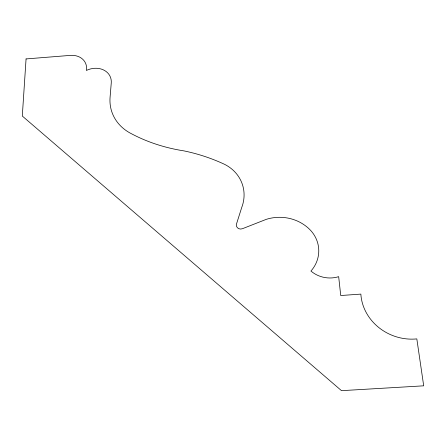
<?xml version="1.0" encoding="UTF-8"?>
<svg xmlns="http://www.w3.org/2000/svg" width="446" height="446" viewBox="0 0 446 446"><rect width="100%" height="100%" fill="white"/><g stroke="black" fill="none" stroke-linecap="round" stroke-linejoin="round"><path stroke-width="0.67" d="M26.063 58.928L22.3 116.044L341.497 390.668L423.7 385.823L416.826 338.893A48.547 44.266 20.8 0 1 360.859 294.104L340.733 295.525L338.67 276.665A27.58 25.5 5.9 0 1 310.94 271.045A33.762 31.476 -2.4 0 0 309.613 229.35A41.684 38.986 -3.4 0 0 266.329 219.326L242.451 228.703A4.527 4.165 -11.5 0 1 236.28 224.678L241.687 207.591A40.608 36.617 -16.5 0 0 224.511 164.306A201.692 187.766 -42.7 0 0 183.88 150.871A162.534 131.676 -11.6 0 1 131.425 133.728A49.813 42.058 -17.9 0 1 110.078 97.267L111.26 82.939A18.381 15.164 -22.4 0 0 86.373 70.451A17.812 14.478 -23.4 0 0 69.983 55.416L26.063 58.928"/></g></svg>
